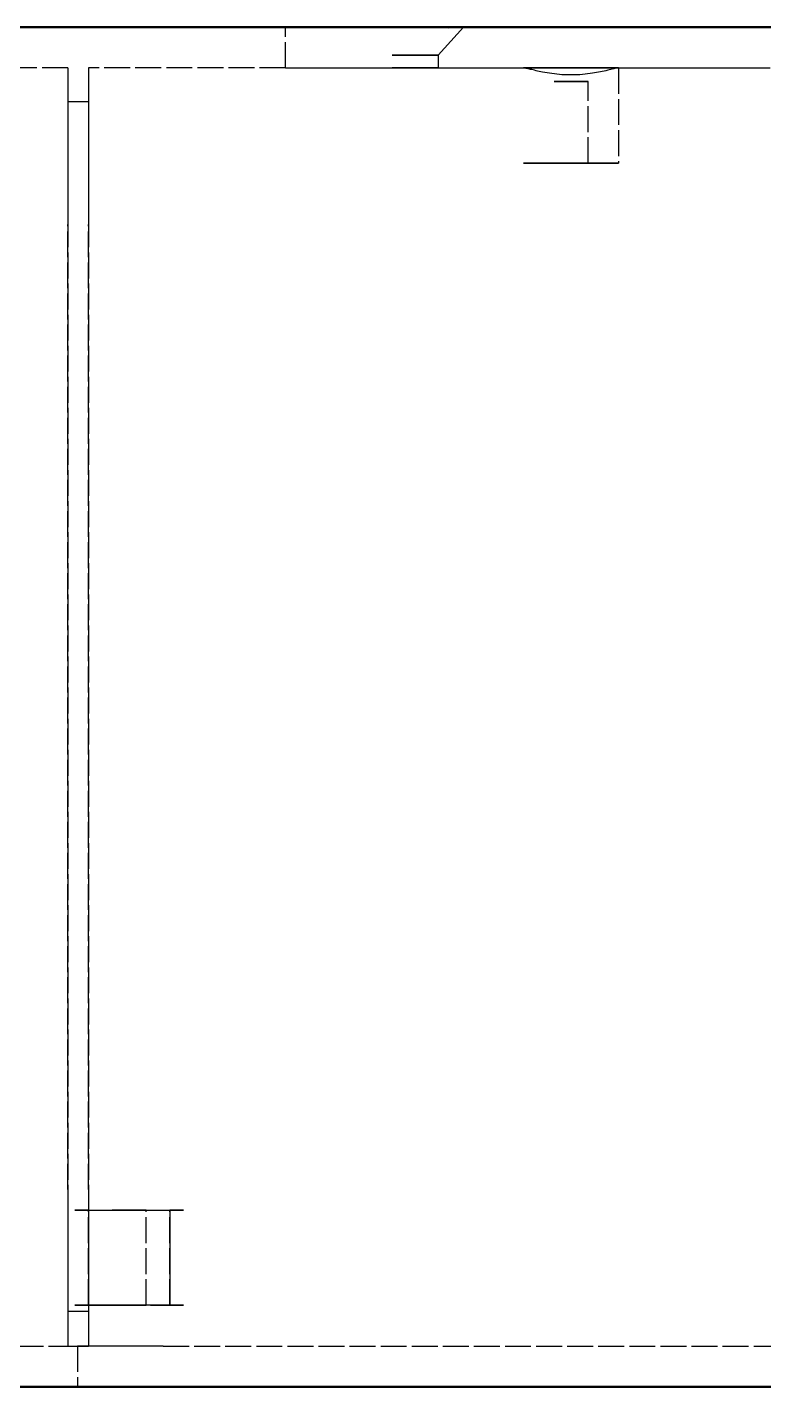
# Model space of a CAD drawing. Header units: millimetres. Extents: x 0 to 420, y 0 to 297.
# Drawn here: x 107 to 143.1, y 125 to 191.7 of the extents above; entities that cross this region are included whole.
import ezdxf

# ---------------------------------------------------------------- set-up
doc = ezdxf.new("R2010")
doc.units = ezdxf.units.MM
doc.linetypes.add('DASHED', pattern=[1.524, 1.27, -0.254])
doc.layers.add('HIDDEN', color=8, linetype='DASHED', lineweight=25)
doc.layers.add('VISIBLE', color=7, linetype='CONTINUOUS', lineweight=50)

msp = doc.modelspace()

# ---------------------------------------------------------------- linework, layer by layer
at = {"layer": 'HIDDEN'}
for points in [[(119.66667, 191.66667), (42, 191.66667)], [(119.66667, 189.66667), (119.66667, 191.66667)], [(119.66667, 191.66667), (119.69168, 191.66667)], [(119.69168, 191.66667), (119.76668, 191.66667)], [(119.76668, 191.66667), (119.89153, 191.66667)], [(119.89153, 191.66667), (120.066, 191.66667)], [(120.066, 191.66667), (120.28977, 191.66667)], [(120.28977, 191.66667), (120.56244, 191.66667)], [(120.56244, 191.66667), (120.88349, 191.66667)], [(120.88349, 191.66667), (121.25235, 191.66667)], [(121.25235, 191.66667), (121.66833, 191.66667)], [(121.66833, 191.66667), (122.13069, 191.66667)], [(122.13069, 191.66667), (122.63857, 191.66667)], [(122.63857, 191.66667), (123.19103, 191.66667)], [(123.19103, 191.66667), (123.78708, 191.66667)], [(123.64917, 191.66667), (123.65699, 191.66667)], [(123.65476, 191.66667), (123.64917, 191.66667)], [(123.6736, 191.66667), (123.65476, 191.66667)], [(123.65699, 191.66667), (123.67805, 191.66667)], [(123.70563, 191.66667), (123.6736, 191.66667)], [(123.67805, 191.66667), (123.71227, 191.66667)], [(123.75067, 191.66667), (123.70563, 191.66667)], [(123.71227, 191.66667), (123.75947, 191.66667)], [(123.80847, 191.66667), (123.75067, 191.66667)], [(123.75947, 191.66667), (123.81937, 191.66667)], [(123.78708, 191.66667), (124.42562, 191.66667)], [(123.87869, 191.66667), (123.80847, 191.66667)], [(123.81937, 191.66667), (123.89164, 191.66667)], [(123.96096, 191.66667), (123.87869, 191.66667)], [(123.89164, 191.66667), (123.97587, 191.66667)], [(124.05479, 191.66667), (123.96096, 191.66667)], [(123.97587, 191.66667), (124.0716, 191.66667)], [(124.15968, 191.66667), (124.05479, 191.66667)], [(124.0716, 191.66667), (124.17828, 191.66667)], [(124.27503, 191.66667), (124.15968, 191.66667)], [(124.17828, 191.66667), (124.29531, 191.66667)], [(124.40018, 191.66667), (124.27503, 191.66667)], [(124.29531, 191.66667), (124.42205, 191.66667)], [(124.53445, 191.66667), (124.40018, 191.66667)], [(124.42205, 191.66667), (124.55777, 191.66667)], [(124.42562, 191.66667), (125.10548, 191.66667)], [(124.67707, 191.66667), (124.53445, 191.66667)], [(124.55777, 191.66667), (124.70171, 191.66667)], [(124.82725, 191.66667), (124.67707, 191.66667)], [(124.70171, 191.66667), (124.85307, 191.66667)], [(124.98413, 191.66667), (124.82725, 191.66667)], [(124.85307, 191.66667), (125.01099, 191.66667)], [(125.14685, 191.66667), (124.98413, 191.66667)], [(125.01099, 191.66667), (125.1746, 191.66667)], [(125.10548, 191.66667), (125.82541, 191.66667)], [(125.31448, 191.66667), (125.14685, 191.66667)], [(125.1746, 191.66667), (125.34296, 191.66667)], [(125.48609, 191.66667), (125.31448, 191.66667)], [(125.34296, 191.66667), (125.51514, 191.66667)], [(125.66071, 191.66667), (125.48609, 191.66667)], [(125.51514, 191.66667), (125.69017, 191.66667)], [(125.83736, 191.66667), (125.66071, 191.66667)], [(125.69017, 191.66667), (125.86707, 191.66667)], [(125.82541, 191.66667), (126.58411, 191.66667)], [(126.01505, 191.66667), (125.83736, 191.66667)], [(125.86707, 191.66667), (126.04483, 191.66667)], [(126.19279, 191.66667), (126.01505, 191.66667)], [(126.04483, 191.66667), (126.22248, 191.66667)], [(126.36956, 191.66667), (126.19279, 191.66667)], [(126.22248, 191.66667), (126.399, 191.66667)], [(126.54439, 191.66667), (126.36956, 191.66667)], [(126.399, 191.66667), (126.5734, 191.66667)], [(126.71629, 191.66667), (126.54439, 191.66667)], [(126.5734, 191.66667), (126.74471, 191.66667)], [(126.58411, 191.66667), (127.38017, 191.66667)], [(126.88429, 191.66667), (126.71629, 191.66667)], [(126.74471, 191.66667), (126.91197, 191.66667)], [(127.04746, 191.66667), (126.88429, 191.66667)], [(126.91197, 191.66667), (127.07424, 191.66667)], [(127.20486, 191.66667), (127.04746, 191.66667)], [(127.07424, 191.66667), (127.23059, 191.66667)], [(127.35563, 191.66667), (127.20486, 191.66667)], [(127.23059, 191.66667), (127.38017, 191.66667)], [(127.49892, 191.66667), (127.35563, 191.66667)], [(127.47448, 191.64268), (127.38017, 191.66667)], [(127.57241, 191.62754), (127.47448, 191.64268)], [(127.63391, 191.66667), (127.49892, 191.66667)], [(127.67241, 191.62237), (127.57241, 191.62754)], [(127.75986, 191.66667), (127.63391, 191.66667)], [(127.77294, 191.62754), (127.67241, 191.62237)], [(127.87605, 191.66667), (127.75986, 191.66667)], [(127.8724, 191.64268), (127.77294, 191.62754)], [(127.96915, 191.66667), (127.8724, 191.64268)], [(127.98184, 191.66667), (127.87605, 191.66667)], [(127.96915, 191.66667), (128.05649, 191.66667)], [(127.96915, 191.66667), (128.85075, 191.66667)], [(128.07662, 191.66667), (127.98184, 191.66667)], [(128.05649, 191.66667), (128.13453, 191.66667)], [(128.15987, 191.66667), (128.07662, 191.66667)], [(128.39583, 191.66667), (128.08583, 191.32333)], [(128.13453, 191.66667), (128.2029, 191.66667)], [(128.23112, 191.66667), (128.15987, 191.66667)], [(128.2029, 191.66667), (128.26128, 191.66667)], [(128.28997, 191.66667), (128.23112, 191.66667)], [(128.26128, 191.66667), (128.30942, 191.66667)], [(128.33609, 191.66667), (128.28997, 191.66667)], [(128.30942, 191.66667), (128.3471, 191.66667)], [(128.36922, 191.66667), (128.33609, 191.66667)], [(128.3471, 191.66667), (128.37413, 191.66667)], [(128.38917, 191.66667), (128.36922, 191.66667)], [(128.37413, 191.66667), (128.3904, 191.66667)], [(128.39583, 191.66667), (128.38917, 191.66667)], [(128.3904, 191.66667), (128.39583, 191.66667)], [(128.85075, 191.66667), (129.7675, 191.66667)], [(129.7675, 191.66667), (130.71761, 191.66667)], [(130.71761, 191.66667), (131.69926, 191.66667)], [(131.69926, 191.66667), (132.71054, 191.66667)], [(132.71054, 191.66667), (133.74949, 191.66667)], [(133.74949, 191.66667), (134.8141, 191.66667)], [(134.8141, 191.66667), (135.90231, 191.66667)], [(135.90231, 191.66667), (137.012, 191.66667)], [(137.012, 191.66667), (138.14104, 191.66667)], [(138.14104, 191.66667), (139.28724, 191.66667)], [(139.28724, 191.66667), (140.44837, 191.66667)], [(140.44837, 191.66667), (141.62218, 191.66667)], [(141.62218, 191.66667), (142.80642, 191.66667)], [(142.80642, 191.66667), (143.99877, 191.66667)], [(127.77583, 190.98), (127.46583, 190.63667)], [(128.08583, 191.32333), (127.77583, 190.98)], [(124.88917, 190.29333), (124.89233, 190.29333)], [(124.89233, 190.29333), (124.88917, 190.29333)], [(124.89233, 190.29333), (124.90182, 190.29333)], [(124.90182, 190.29333), (124.89233, 190.29333)], [(124.90182, 190.29333), (124.91758, 190.29333)], [(124.91758, 190.29333), (124.90182, 190.29333)], [(124.91758, 190.29333), (124.93952, 190.29333)], [(124.93952, 190.29333), (124.91758, 190.29333)], [(124.93952, 190.29333), (124.96751, 190.29333)], [(124.96751, 190.29333), (124.93952, 190.29333)], [(124.96751, 190.29333), (125.0014, 190.29333)], [(125.0014, 190.29333), (124.96751, 190.29333)], [(125.0014, 190.29333), (125.041, 190.29333)], [(125.041, 190.29333), (125.0014, 190.29333)], [(125.041, 190.29333), (125.08609, 190.29333)], [(125.08609, 190.29333), (125.041, 190.29333)], [(125.08609, 190.29333), (125.13642, 190.29333)], [(125.13642, 190.29333), (125.08609, 190.29333)], [(125.13642, 190.29333), (125.19171, 190.29333)], [(125.19171, 190.29333), (125.13642, 190.29333)], [(125.19171, 190.29333), (125.25164, 190.29333)], [(125.25164, 190.29333), (125.19171, 190.29333)], [(125.25164, 190.29333), (125.31588, 190.29333)], [(125.31588, 190.29333), (125.25164, 190.29333)], [(125.31588, 190.29333), (125.38407, 190.29333)], [(125.38407, 190.29333), (125.31588, 190.29333)], [(125.38407, 190.29333), (125.45583, 190.29333)], [(125.45583, 190.29333), (125.38407, 190.29333)], [(125.45583, 190.29333), (125.53076, 190.29333)], [(125.53076, 190.29333), (125.45583, 190.29333)], [(125.53076, 190.29333), (125.60845, 190.29333)], [(125.60845, 190.29333), (125.53076, 190.29333)], [(125.60845, 190.29333), (125.68844, 190.29333)], [(125.68844, 190.29333), (125.60845, 190.29333)], [(125.68844, 190.29333), (125.77031, 190.29333)], [(125.77031, 190.29333), (125.68844, 190.29333)], [(125.77031, 190.29333), (125.85358, 190.29333)], [(125.85358, 190.29333), (125.77031, 190.29333)], [(125.85358, 190.29333), (125.9378, 190.29333)], [(125.9378, 190.29333), (125.85358, 190.29333)], [(125.9378, 190.29333), (126.0225, 190.29333)], [(126.0225, 190.29333), (125.9378, 190.29333)], [(126.0225, 190.29333), (126.10719, 190.29333)], [(126.10719, 190.29333), (126.0225, 190.29333)], [(126.10719, 190.29333), (126.19141, 190.29333)], [(126.19141, 190.29333), (126.10719, 190.29333)], [(126.19141, 190.29333), (126.27469, 190.29333)], [(126.27469, 190.29333), (126.19141, 190.29333)], [(126.27469, 190.29333), (126.35655, 190.29333)], [(126.35655, 190.29333), (126.27469, 190.29333)], [(126.35655, 190.29333), (126.43655, 190.29333)], [(126.43655, 190.29333), (126.35655, 190.29333)], [(126.43655, 190.29333), (126.51423, 190.29333)], [(126.51423, 190.29333), (126.43655, 190.29333)], [(126.51423, 190.29333), (126.58917, 190.29333)], [(126.58917, 190.29333), (126.51423, 190.29333)], [(126.58917, 190.29333), (126.66093, 190.29333)], [(126.66093, 190.29333), (126.58917, 190.29333)], [(126.66093, 190.29333), (126.72912, 190.29333)], [(126.72912, 190.29333), (126.66093, 190.29333)], [(126.72912, 190.29333), (126.79336, 190.29333)], [(126.79336, 190.29333), (126.72912, 190.29333)], [(126.79336, 190.29333), (126.85329, 190.29333)], [(126.85329, 190.29333), (126.79336, 190.29333)], [(126.85329, 190.29333), (126.90857, 190.29333)], [(126.90857, 190.29333), (126.85329, 190.29333)], [(126.90857, 190.29333), (126.9589, 190.29333)], [(126.9589, 190.29333), (126.90857, 190.29333)], [(126.9589, 190.29333), (127.00399, 190.29333)], [(127.00399, 190.29333), (126.9589, 190.29333)], [(127.00399, 190.29333), (127.0436, 190.29333)], [(127.0436, 190.29333), (127.00399, 190.29333)], [(127.0436, 190.29333), (127.07749, 190.29333)], [(127.07749, 190.29333), (127.0436, 190.29333)], [(127.07749, 190.29333), (127.10548, 190.29333)], [(127.10548, 190.29333), (127.07749, 190.29333)], [(127.10548, 190.29333), (127.12742, 190.29333)], [(127.12742, 190.29333), (127.10548, 190.29333)], [(127.12742, 190.29333), (127.14317, 190.29333)], [(127.14317, 190.29333), (127.12742, 190.29333)], [(127.14317, 190.29333), (127.15266, 190.29333)], [(127.15266, 190.29333), (127.14317, 190.29333)], [(127.15266, 190.29333), (127.15583, 190.29333)], [(127.15583, 190.29333), (127.15266, 190.29333)], [(127.46583, 190.63667), (127.15583, 190.29333)], [(127.15583, 190.29333), (127.15583, 189.66667)], [(109, 189.66667), (42, 189.66667)], [(109, 189.66667), (109, 189.64989)], [(109, 189.66667), (109, 188)], [(109, 189.64989), (109, 189.59965)], [(109, 189.59965), (109, 189.51623)], [(109, 189.51623), (109, 189.4001)], [(109, 189.4001), (109, 189.25191)], [(110, 189.66667), (110, 189.64989)], [(110, 189.66667), (110, 188)], [(119.66667, 189.66667), (110, 189.66667)], [(110, 189.64989), (110, 189.59965)], [(110, 189.59965), (110, 189.51623)], [(110, 189.51623), (110, 189.4001)], [(110, 189.4001), (110, 189.25191)], [(119.66667, 189.66667), (119.69268, 189.66667)], [(119.69268, 189.66667), (119.77068, 189.66667)], [(119.77068, 189.66667), (119.90051, 189.66667)], [(119.90051, 189.66667), (120.08192, 189.66667)], [(120.08192, 189.66667), (120.31458, 189.66667)], [(120.31458, 189.66667), (120.59803, 189.66667)], [(120.59803, 189.66667), (120.93174, 189.66667)], [(120.93174, 189.66667), (121.31507, 189.66667)], [(121.31507, 189.66667), (121.74729, 189.66667)], [(121.74729, 189.66667), (122.22759, 189.66667)], [(122.22759, 189.66667), (122.75504, 189.66667)], [(122.75504, 189.66667), (123.32864, 189.66667)], [(123.32864, 189.66667), (123.9473, 189.66667)], [(123.9473, 189.66667), (124.60984, 189.66667)], [(124.60984, 189.66667), (125.31501, 189.66667)], [(124.88917, 189.66667), (124.89233, 189.66667)], [(124.89233, 189.66667), (124.88917, 189.66667)], [(124.89233, 189.66667), (124.90182, 189.66667)], [(124.90182, 189.66667), (124.89233, 189.66667)], [(124.90182, 189.66667), (124.91758, 189.66667)], [(124.91758, 189.66667), (124.90182, 189.66667)], [(124.91758, 189.66667), (124.93952, 189.66667)], [(124.93952, 189.66667), (124.91758, 189.66667)], [(124.93952, 189.66667), (124.96751, 189.66667)], [(124.96751, 189.66667), (124.93952, 189.66667)], [(124.96751, 189.66667), (125.0014, 189.66667)], [(125.0014, 189.66667), (124.96751, 189.66667)], [(125.0014, 189.66667), (125.041, 189.66667)], [(125.041, 189.66667), (125.0014, 189.66667)], [(125.041, 189.66667), (125.08609, 189.66667)], [(125.08609, 189.66667), (125.041, 189.66667)], [(125.08609, 189.66667), (125.13642, 189.66667)], [(125.13642, 189.66667), (125.08609, 189.66667)], [(125.13642, 189.66667), (125.19171, 189.66667)], [(125.19171, 189.66667), (125.13642, 189.66667)], [(125.19171, 189.66667), (125.25164, 189.66667)], [(125.25164, 189.66667), (125.19171, 189.66667)], [(125.25164, 189.66667), (125.31588, 189.66667)], [(125.31588, 189.66667), (125.25164, 189.66667)], [(125.31501, 189.66667), (126.06145, 189.66667)], [(125.31588, 189.66667), (125.38407, 189.66667)], [(125.38407, 189.66667), (125.31588, 189.66667)], [(125.38407, 189.66667), (125.45583, 189.66667)], [(125.45583, 189.66667), (125.38407, 189.66667)], [(125.45583, 189.66667), (125.53076, 189.66667)], [(125.53076, 189.66667), (125.45583, 189.66667)], [(125.53076, 189.66667), (125.60845, 189.66667)], [(125.60845, 189.66667), (125.53076, 189.66667)], [(125.60845, 189.66667), (125.68844, 189.66667)], [(125.68844, 189.66667), (125.60845, 189.66667)], [(125.68844, 189.66667), (125.77031, 189.66667)], [(125.77031, 189.66667), (125.68844, 189.66667)], [(125.77031, 189.66667), (125.85358, 189.66667)], [(125.85358, 189.66667), (125.77031, 189.66667)], [(125.85358, 189.66667), (125.9378, 189.66667)], [(125.9378, 189.66667), (125.85358, 189.66667)], [(125.9378, 189.66667), (126.0225, 189.66667)], [(126.0225, 189.66667), (125.9378, 189.66667)], [(126.0225, 189.66667), (126.10719, 189.66667)], [(126.10719, 189.66667), (126.0225, 189.66667)], [(126.06145, 189.66667), (126.84775, 189.66667)], [(126.10719, 189.66667), (126.19141, 189.66667)], [(126.19141, 189.66667), (126.10719, 189.66667)], [(126.19141, 189.66667), (126.27469, 189.66667)], [(126.27469, 189.66667), (126.19141, 189.66667)], [(126.27469, 189.66667), (126.35655, 189.66667)], [(126.35655, 189.66667), (126.27469, 189.66667)], [(126.35655, 189.66667), (126.43655, 189.66667)], [(126.43655, 189.66667), (126.35655, 189.66667)], [(126.43655, 189.66667), (126.51423, 189.66667)], [(126.51423, 189.66667), (126.43655, 189.66667)], [(126.51423, 189.66667), (126.58917, 189.66667)], [(126.58917, 189.66667), (126.51423, 189.66667)], [(126.58917, 189.66667), (126.66093, 189.66667)], [(126.66093, 189.66667), (126.58917, 189.66667)], [(126.66093, 189.66667), (126.72912, 189.66667)], [(126.72912, 189.66667), (126.66093, 189.66667)], [(126.72912, 189.66667), (126.79336, 189.66667)], [(126.79336, 189.66667), (126.72912, 189.66667)], [(126.79336, 189.66667), (126.85329, 189.66667)], [(126.85329, 189.66667), (126.79336, 189.66667)], [(126.84775, 189.66667), (127.67241, 189.66667)], [(126.85329, 189.66667), (126.90857, 189.66667)], [(126.90857, 189.66667), (126.85329, 189.66667)], [(126.90857, 189.66667), (126.9589, 189.66667)], [(126.9589, 189.66667), (126.90857, 189.66667)], [(126.9589, 189.66667), (127.00399, 189.66667)], [(127.00399, 189.66667), (126.9589, 189.66667)], [(127.00399, 189.66667), (127.0436, 189.66667)], [(127.0436, 189.66667), (127.00399, 189.66667)], [(127.0436, 189.66667), (127.07749, 189.66667)], [(127.07749, 189.66667), (127.0436, 189.66667)], [(127.07749, 189.66667), (127.10548, 189.66667)], [(127.10548, 189.66667), (127.07749, 189.66667)], [(127.10548, 189.66667), (127.12742, 189.66667)], [(127.12742, 189.66667), (127.10548, 189.66667)], [(127.12742, 189.66667), (127.14317, 189.66667)], [(127.14317, 189.66667), (127.12742, 189.66667)], [(127.14317, 189.66667), (127.15266, 189.66667)], [(127.15266, 189.66667), (127.14317, 189.66667)], [(127.15266, 189.66667), (127.15583, 189.66667)], [(127.15583, 189.66667), (127.15266, 189.66667)], [(127.67241, 189.66667), (128.53387, 189.66667)], [(128.53387, 189.66667), (129.43047, 189.66667)], [(129.43047, 189.66667), (130.36052, 189.66667)], [(130.36052, 189.66667), (131.32224, 189.66667)], [(131.32224, 189.66667), (132.31381, 189.66667)], [(131.33333, 189.66667), (131.33884, 189.66667)], [(131.34091, 189.66667), (131.33333, 189.66667)], [(131.33884, 189.66667), (131.35727, 189.66667)], [(131.36141, 189.66667), (131.34091, 189.66667)], [(131.37587, 189.66566), (131.35727, 189.66667)], [(131.39475, 189.66667), (131.36141, 189.66667)], [(131.39946, 189.6627), (131.37587, 189.66566)], [(131.44074, 189.66667), (131.39475, 189.66667)], [(131.43292, 189.65696), (131.39946, 189.6627)], [(131.47245, 189.64898), (131.43292, 189.65696)], [(131.49914, 189.66667), (131.44074, 189.66667)], [(131.5176, 189.639), (131.47245, 189.64898)], [(131.56961, 189.66667), (131.49914, 189.66667)], [(131.56791, 189.62729), (131.5176, 189.639)], [(131.62286, 189.61411), (131.56791, 189.62729)], [(131.65177, 189.66667), (131.56961, 189.66667)], [(131.68193, 189.59976), (131.62286, 189.61411)], [(131.74515, 189.66667), (131.65177, 189.66667)], [(131.7448, 189.58445), (131.68193, 189.59976)], [(131.81115, 189.56841), (131.7448, 189.58445)], [(131.84923, 189.66667), (131.74515, 189.66667)], [(131.88066, 189.55184), (131.81115, 189.56841)], [(131.96345, 189.66667), (131.84923, 189.66667)], [(131.95303, 189.53495), (131.88066, 189.55184)], [(132.028, 189.51791), (131.95303, 189.53495)], [(132.08715, 189.66667), (131.96345, 189.66667)], [(132.10534, 189.50089), (132.028, 189.51791)], [(132.21965, 189.66667), (132.08715, 189.66667)], [(132.18484, 189.48404), (132.10534, 189.50089)], [(132.26745, 189.46728), (132.18484, 189.48404)], [(132.36021, 189.66667), (132.21965, 189.66667)], [(132.37887, 189.44594), (132.26745, 189.46728)], [(132.31381, 189.66667), (133.33333, 189.66667)], [(132.50805, 189.66667), (132.36021, 189.66667)], [(132.49312, 189.42567), (132.37887, 189.44594)], [(132.60985, 189.40672), (132.49312, 189.42567)], [(132.66234, 189.66667), (132.50805, 189.66667)], [(132.72875, 189.3893), (132.60985, 189.40672)], [(132.82223, 189.66667), (132.66234, 189.66667)], [(132.84956, 189.37361), (132.72875, 189.3893)], [(132.98683, 189.66667), (132.82223, 189.66667)], [(132.97198, 189.35982), (132.84956, 189.37361)], [(133.09578, 189.3481), (132.97198, 189.35982)], [(133.15521, 189.66667), (132.98683, 189.66667)], [(133.22068, 189.33855), (133.09578, 189.3481)], [(133.32644, 189.66667), (133.15521, 189.66667)], [(133.34645, 189.33128), (133.22068, 189.33855)], [(133.49957, 189.66667), (133.32644, 189.66667)], [(133.33333, 189.66667), (134.37887, 189.66667)], [(133.67363, 189.66667), (133.49957, 189.66667)], [(133.84765, 189.66667), (133.67363, 189.66667)], [(134.02066, 189.66667), (133.84765, 189.66667)], [(134.10538, 189.33806), (133.97959, 189.33093)], [(134.1917, 189.66667), (134.02066, 189.66667)], [(134.23033, 189.34748), (134.10538, 189.33806)], [(134.35981, 189.66667), (134.1917, 189.66667)], [(134.35419, 189.35909), (134.23033, 189.34748)], [(134.4767, 189.37275), (134.35419, 189.35909)], [(134.52406, 189.66667), (134.35981, 189.66667)], [(134.37887, 189.66667), (135.44843, 189.66667)], [(134.5976, 189.38833), (134.4767, 189.37275)], [(134.68354, 189.66667), (134.52406, 189.66667)], [(134.7166, 189.40565), (134.5976, 189.38833)], [(134.83735, 189.66667), (134.68354, 189.66667)], [(134.82057, 189.42236), (134.7166, 189.40565)], [(134.90864, 189.43761), (134.82057, 189.42236)], [(134.98464, 189.66667), (134.83735, 189.66667)], [(135.0079, 189.45599), (134.90864, 189.43761)], [(135.12458, 189.66667), (134.98464, 189.66667)], [(135.10485, 189.47509), (135.0079, 189.45599)], [(135.19921, 189.49471), (135.10485, 189.47509)], [(135.25641, 189.66667), (135.12458, 189.66667)], [(135.2907, 189.51464), (135.19921, 189.49471)], [(135.37937, 189.66667), (135.25641, 189.66667)], [(135.37897, 189.53464), (135.2907, 189.51464)], [(135.46368, 189.55444), (135.37897, 189.53464)], [(135.4928, 189.66667), (135.37937, 189.66667)], [(135.44843, 189.66667), (136.53999, 189.66667)], [(135.54438, 189.57375), (135.46368, 189.55444)], [(135.59605, 189.66667), (135.4928, 189.66667)], [(135.62059, 189.59225), (135.54438, 189.57375)], [(135.68855, 189.66667), (135.59605, 189.66667)], [(135.69177, 189.60958), (135.62059, 189.59225)], [(135.76979, 189.66667), (135.68855, 189.66667)], [(135.75745, 189.62539), (135.69177, 189.60958)], [(135.81685, 189.63926), (135.75745, 189.62539)], [(135.83931, 189.66667), (135.76979, 189.66667)], [(135.86912, 189.65072), (135.81685, 189.63926)], [(135.89673, 189.66667), (135.83931, 189.66667)], [(135.91353, 189.65936), (135.86912, 189.65072)], [(135.94172, 189.66667), (135.89673, 189.66667)], [(135.94938, 189.66479), (135.91353, 189.65936)], [(135.97404, 189.66667), (135.94172, 189.66667)], [(135.97607, 189.66667), (135.94938, 189.66479)], [(135.9935, 189.66667), (135.97404, 189.66667)], [(135.97607, 189.66667), (135.98935, 189.66667)], [(135.98935, 189.66667), (135.99734, 189.66667)], [(136, 189.66667), (135.9935, 189.66667)], [(135.99734, 189.66667), (136, 189.66667)], [(136, 189.66667), (136, 185)], [(136.53999, 189.66667), (137.65145, 189.66667)], [(137.65145, 189.66667), (138.78071, 189.66667)], [(138.78071, 189.66667), (139.92561, 189.66667)], [(139.92561, 189.66667), (141.08398, 189.66667)], [(141.08398, 189.66667), (142.25362, 189.66667)], [(142.25362, 189.66667), (143.43228, 189.66667)], [(109, 189.25191), (109, 189.07248)], [(109, 189.07248), (109, 188.86282)], [(109, 188.86282), (109, 188.6241)], [(110, 189.25191), (110, 189.07248)], [(110, 189.07248), (110, 188.86282)], [(110, 188.86282), (110, 188.6241)], [(132.83333, 189), (132.83566, 189)], [(132.83566, 189), (132.83333, 189)], [(132.83566, 189), (132.84264, 189)], [(132.84264, 189), (132.83566, 189)], [(132.84264, 189), (132.85423, 189)], [(132.85423, 189), (132.84264, 189)], [(132.85423, 189), (132.87036, 189)], [(132.87036, 189), (132.85423, 189)], [(132.87036, 189), (132.89094, 189)], [(132.89094, 189), (132.87036, 189)], [(132.89094, 189), (132.91586, 189)], [(132.91586, 189), (132.89094, 189)], [(132.91586, 189), (132.94498, 189)], [(132.94498, 189), (132.91586, 189)], [(132.94498, 189), (132.97813, 189)], [(132.97813, 189), (132.94498, 189)], [(132.97813, 189), (133.01514, 189)], [(133.01514, 189), (132.97813, 189)], [(133.01514, 189), (133.05579, 189)], [(133.05579, 189), (133.01514, 189)], [(133.05579, 189), (133.09986, 189)], [(133.09986, 189), (133.05579, 189)], [(133.09986, 189), (133.14709, 189)], [(133.14709, 189), (133.09986, 189)], [(133.14709, 189), (133.19723, 189)], [(133.19723, 189), (133.14709, 189)], [(133.19723, 189), (133.25, 189)], [(133.25, 189), (133.19723, 189)], [(133.25, 189), (133.3051, 189)], [(133.3051, 189), (133.25, 189)], [(133.3051, 189), (133.36222, 189)], [(133.36222, 189), (133.3051, 189)], [(133.47283, 189.32637), (133.34645, 189.33128)], [(133.36222, 189), (133.42104, 189)], [(133.42104, 189), (133.36222, 189)], [(133.42104, 189), (133.48123, 189)], [(133.48123, 189), (133.42104, 189)], [(133.59957, 189.32386), (133.47283, 189.32637)], [(133.48123, 189), (133.54246, 189)], [(133.54246, 189), (133.48123, 189)], [(133.54246, 189), (133.60439, 189)], [(133.60439, 189), (133.54246, 189)], [(133.72646, 189.32379), (133.59957, 189.32386)], [(133.60439, 189), (133.66667, 189)], [(133.66667, 189), (133.60439, 189)], [(133.66667, 189), (133.72894, 189)], [(133.72894, 189), (133.66667, 189)], [(133.85321, 189.32616), (133.72646, 189.32379)], [(133.72894, 189), (133.79087, 189)], [(133.79087, 189), (133.72894, 189)], [(133.79087, 189), (133.8521, 189)], [(133.8521, 189), (133.79087, 189)], [(133.8521, 189), (133.9123, 189)], [(133.9123, 189), (133.8521, 189)], [(133.97959, 189.33093), (133.85321, 189.32616)], [(133.9123, 189), (133.97112, 189)], [(133.97112, 189), (133.9123, 189)], [(133.97112, 189), (134.02824, 189)], [(134.02824, 189), (133.97112, 189)], [(134.02824, 189), (134.08333, 189)], [(134.08333, 189), (134.02824, 189)], [(134.08333, 189), (134.1361, 189)], [(134.1361, 189), (134.08333, 189)], [(134.1361, 189), (134.18624, 189)], [(134.18624, 189), (134.1361, 189)], [(134.18624, 189), (134.23348, 189)], [(134.23348, 189), (134.18624, 189)], [(134.23348, 189), (134.27754, 189)], [(134.27754, 189), (134.23348, 189)], [(134.27754, 189), (134.31819, 189)], [(134.31819, 189), (134.27754, 189)], [(134.31819, 189), (134.3552, 189)], [(134.3552, 189), (134.31819, 189)], [(134.3552, 189), (134.38835, 189)], [(134.38835, 189), (134.3552, 189)], [(134.38835, 189), (134.41747, 189)], [(134.41747, 189), (134.38835, 189)], [(134.41747, 189), (134.44239, 189)], [(134.44239, 189), (134.41747, 189)], [(134.44239, 189), (134.46298, 189)], [(134.46298, 189), (134.44239, 189)], [(134.46298, 189), (134.47911, 189)], [(134.47911, 189), (134.46298, 189)], [(134.47911, 189), (134.49069, 189)], [(134.49069, 189), (134.47911, 189)], [(134.49069, 189), (134.49767, 189)], [(134.49767, 189), (134.49069, 189)], [(134.49767, 189), (134.5, 189)], [(134.5, 189), (134.49767, 189)], [(134.5, 185), (134.5, 189)], [(109, 188.6241), (109, 188.35766)], [(109, 188.35766), (109, 188.06498)], [(109, 188.06498), (109, 187.7477)], [(109, 188), (109, 187.98322)], [(110, 188), (109, 188)], [(110, 188.6241), (110, 188.35766)], [(110, 188.35766), (110, 188.06498)], [(110, 188.06498), (110, 187.7477)], [(110, 188), (110, 187.98322)], [(109, 187.98322), (109, 187.93298)], [(109, 187.93298), (109, 187.84957)], [(109, 187.84957), (109, 187.73344)], [(109, 187.7477), (109, 187.40761)], [(109, 187.73344), (109, 187.58524)], [(109, 187.58524), (109, 187.40581)], [(109, 187.40761), (109, 187.04659)], [(109, 187.40581), (109, 187.19615)], [(110, 187.98322), (110, 187.93298)], [(110, 187.93298), (110, 187.84957)], [(110, 187.84957), (110, 187.73344)], [(110, 187.7477), (110, 187.40761)], [(110, 187.73344), (110, 187.58524)], [(110, 187.58524), (110, 187.40581)], [(110, 187.40761), (110, 187.04659)], [(110, 187.40581), (110, 187.19615)], [(109, 187.19615), (109, 186.95743)], [(109, 187.04659), (109, 186.66667)], [(109, 186.95743), (109, 186.69099)], [(109, 186.69099), (109, 186.39831)], [(109, 186.66667), (109, 186.26997)], [(110, 187.19615), (110, 186.95743)], [(110, 187.04659), (110, 186.66667)], [(110, 186.95743), (110, 186.69099)], [(110, 186.69099), (110, 186.39831)], [(110, 186.66667), (110, 186.26997)], [(109, 186.39831), (109, 186.08104)], [(109, 186.26997), (109, 185.85871)], [(109, 186.08104), (109, 185.74094)], [(110, 186.39831), (110, 186.08104)], [(110, 186.26997), (110, 185.85871)], [(110, 186.08104), (110, 185.74094)], [(109, 185.85871), (109, 185.4352)], [(109, 185.74094), (109, 185.37992)], [(109, 185.4352), (109, 185.00179)], [(109, 185.37992), (109, 185)], [(110, 185.85871), (110, 185.4352)], [(110, 185.74094), (110, 185.37992)], [(110, 185.4352), (110, 185.00179)], [(110, 185.37992), (110, 185)], [(109, 185.00179), (109, 184.56092)], [(109, 185), (109, 184.6033)], [(110, 185.00179), (110, 184.56092)], [(110, 185), (110, 184.6033)], [(131.33333, 185), (131.33986, 185)], [(131.33986, 185), (131.33333, 185)], [(131.33986, 185), (131.35939, 185)], [(131.35939, 185), (131.33986, 185)], [(131.35939, 185), (131.39183, 185)], [(131.39183, 185), (131.35939, 185)], [(131.39183, 185), (131.437, 185)], [(131.437, 185), (131.39183, 185)], [(131.437, 185), (131.49463, 185)], [(131.49463, 185), (131.437, 185)], [(131.49463, 185), (131.56441, 185)], [(131.56441, 185), (131.49463, 185)], [(131.56441, 185), (131.64594, 185)], [(131.64594, 185), (131.56441, 185)], [(131.64594, 185), (131.73878, 185)], [(131.73878, 185), (131.64594, 185)], [(131.73878, 185), (131.84239, 185)], [(131.84239, 185), (131.73878, 185)], [(131.84239, 185), (131.95621, 185)], [(131.95621, 185), (131.84239, 185)], [(131.95621, 185), (132.0796, 185)], [(132.0796, 185), (131.95621, 185)], [(132.0796, 185), (132.21186, 185)], [(132.21186, 185), (132.0796, 185)], [(132.21186, 185), (132.35225, 185)], [(132.35225, 185), (132.21186, 185)], [(132.35225, 185), (132.5, 185)], [(132.5, 185), (132.35225, 185)], [(132.5, 185), (132.65427, 185)], [(132.65427, 185), (132.5, 185)], [(132.65427, 185), (132.8142, 185)], [(132.8142, 185), (132.65427, 185)], [(132.8142, 185), (132.9789, 185)], [(132.9789, 185), (132.8142, 185)], [(132.83333, 185), (132.83566, 185)], [(132.83566, 185), (132.83333, 185)], [(132.83566, 185), (132.84264, 185)], [(132.84264, 185), (132.83566, 185)], [(132.84264, 185), (132.85423, 185)], [(132.85423, 185), (132.84264, 185)], [(132.85423, 185), (132.87036, 185)], [(132.87036, 185), (132.85423, 185)], [(132.87036, 185), (132.89094, 185)], [(132.89094, 185), (132.87036, 185)], [(132.89094, 185), (132.91586, 185)], [(132.91586, 185), (132.89094, 185)], [(132.91586, 185), (132.94498, 185)], [(132.94498, 185), (132.91586, 185)], [(132.94498, 185), (132.97813, 185)], [(132.97813, 185), (132.94498, 185)], [(132.97813, 185), (133.01514, 185)], [(133.01514, 185), (132.97813, 185)], [(132.9789, 185), (133.14745, 185)], [(133.14745, 185), (132.9789, 185)], [(133.01514, 185), (133.05579, 185)], [(133.05579, 185), (133.01514, 185)], [(133.05579, 185), (133.09986, 185)], [(133.09986, 185), (133.05579, 185)], [(133.09986, 185), (133.14709, 185)], [(133.14709, 185), (133.09986, 185)], [(133.14709, 185), (133.19723, 185)], [(133.19723, 185), (133.14709, 185)], [(133.14745, 185), (133.3189, 185)], [(133.3189, 185), (133.14745, 185)], [(133.19723, 185), (133.25, 185)], [(133.25, 185), (133.19723, 185)], [(133.25, 185), (133.3051, 185)], [(133.3051, 185), (133.25, 185)], [(133.3051, 185), (133.36222, 185)], [(133.36222, 185), (133.3051, 185)], [(133.3189, 185), (133.4923, 185)], [(133.4923, 185), (133.3189, 185)], [(133.36222, 185), (133.42104, 185)], [(133.42104, 185), (133.36222, 185)], [(133.42104, 185), (133.48123, 185)], [(133.48123, 185), (133.42104, 185)], [(133.48123, 185), (133.54246, 185)], [(133.54246, 185), (133.48123, 185)], [(133.4923, 185), (133.66667, 185)], [(133.66667, 185), (133.4923, 185)], [(133.54246, 185), (133.60439, 185)], [(133.60439, 185), (133.54246, 185)], [(133.60439, 185), (133.66667, 185)], [(133.66667, 185), (133.60439, 185)], [(133.66667, 185), (133.72894, 185)], [(133.72894, 185), (133.66667, 185)], [(133.66667, 185), (133.84104, 185)], [(133.84104, 185), (133.66667, 185)], [(133.72894, 185), (133.79087, 185)], [(133.79087, 185), (133.72894, 185)], [(133.79087, 185), (133.8521, 185)], [(133.8521, 185), (133.79087, 185)], [(133.84104, 185), (134.01443, 185)], [(134.01443, 185), (133.84104, 185)], [(133.8521, 185), (133.9123, 185)], [(133.9123, 185), (133.8521, 185)], [(133.9123, 185), (133.97112, 185)], [(133.97112, 185), (133.9123, 185)], [(133.97112, 185), (134.02824, 185)], [(134.02824, 185), (133.97112, 185)], [(134.01443, 185), (134.18588, 185)], [(134.18588, 185), (134.01443, 185)], [(134.02824, 185), (134.08333, 185)], [(134.08333, 185), (134.02824, 185)], [(134.08333, 185), (134.1361, 185)], [(134.1361, 185), (134.08333, 185)], [(134.1361, 185), (134.18624, 185)], [(134.18624, 185), (134.1361, 185)], [(134.18588, 185), (134.35443, 185)], [(134.35443, 185), (134.18588, 185)], [(134.18624, 185), (134.23348, 185)], [(134.23348, 185), (134.18624, 185)], [(134.23348, 185), (134.27754, 185)], [(134.27754, 185), (134.23348, 185)], [(134.27754, 185), (134.31819, 185)], [(134.31819, 185), (134.27754, 185)], [(134.31819, 185), (134.3552, 185)], [(134.3552, 185), (134.31819, 185)], [(134.35443, 185), (134.51913, 185)], [(134.51913, 185), (134.35443, 185)], [(134.3552, 185), (134.38835, 185)], [(134.38835, 185), (134.3552, 185)], [(134.38835, 185), (134.41747, 185)], [(134.41747, 185), (134.38835, 185)], [(134.41747, 185), (134.44239, 185)], [(134.44239, 185), (134.41747, 185)], [(134.44239, 185), (134.46298, 185)], [(134.46298, 185), (134.44239, 185)], [(134.46298, 185), (134.47911, 185)], [(134.47911, 185), (134.46298, 185)], [(134.47911, 185), (134.49069, 185)], [(134.49069, 185), (134.47911, 185)], [(134.49069, 185), (134.49767, 185)], [(134.49767, 185), (134.49069, 185)], [(134.49767, 185), (134.5, 185)], [(134.5, 185), (134.49767, 185)], [(134.51913, 185), (134.67906, 185)], [(134.67906, 185), (134.51913, 185)], [(134.67906, 185), (134.83333, 185)], [(134.83333, 185), (134.67906, 185)], [(134.83333, 185), (134.98108, 185)], [(134.98108, 185), (134.83333, 185)], [(134.98108, 185), (135.12148, 185)], [(135.12148, 185), (134.98108, 185)], [(135.12148, 185), (135.25374, 185)], [(135.25374, 185), (135.12148, 185)], [(135.25374, 185), (135.37712, 185)], [(135.37712, 185), (135.25374, 185)], [(135.37712, 185), (135.49094, 185)], [(135.49094, 185), (135.37712, 185)], [(135.49094, 185), (135.59456, 185)], [(135.59456, 185), (135.49094, 185)], [(135.59456, 185), (135.68739, 185)], [(135.68739, 185), (135.59456, 185)], [(135.68739, 185), (135.76893, 185)], [(135.76893, 185), (135.68739, 185)], [(135.76893, 185), (135.83871, 185)], [(135.83871, 185), (135.76893, 185)], [(135.83871, 185), (135.89634, 185)], [(135.89634, 185), (135.83871, 185)], [(135.89634, 185), (135.9415, 185)], [(135.9415, 185), (135.89634, 185)], [(135.9415, 185), (135.97394, 185)], [(135.97394, 185), (135.9415, 185)], [(135.97394, 185), (135.99348, 185)], [(135.99348, 185), (135.97394, 185)], [(135.99348, 185), (136, 185)], [(136, 185), (135.99348, 185)], [(109, 184.6033), (109, 184.19205)], [(109, 184.56092), (109, 184.11505)], [(109, 184.19205), (109, 183.76853)], [(109, 184.11505), (109, 183.66667)], [(110, 184.6033), (110, 184.19205)], [(110, 184.56092), (110, 184.11505)], [(110, 184.19205), (110, 183.76853)], [(110, 184.11505), (110, 183.66667)], [(109, 183.76853), (109, 183.33513)], [(109, 183.66667), (109, 133)], [(109, 183.33513), (109, 182.89425)], [(110, 183.76853), (110, 183.33513)], [(110, 183.66667), (110, 133.66667)], [(110, 183.33513), (110, 182.89425)], [(109, 182.89425), (109, 182.44838)], [(110, 182.89425), (110, 182.44838)], [(109, 182.44838), (109, 182)], [(109, 134.66667), (109, 182)], [(110, 182.44838), (110, 182)], [(110, 134.66667), (110, 182)], [(109, 134.66667), (109, 134.22922)], [(110, 134.66667), (110, 134.33194)], [(109, 134.22922), (109, 133.7941)], [(110, 134.33194), (110, 133.99826)], [(109, 133.7941), (109, 133.36362)], [(109, 133.36362), (109, 132.94008)], [(109.33333, 133.66667), (109.33372, 133.66667)], [(109.33764, 133.66667), (109.33333, 133.66667)], [(109.33372, 133.66667), (109.34439, 133.66667)], [(109.35613, 133.66667), (109.33764, 133.66667)], [(109.34439, 133.66667), (109.36959, 133.66667)], [(109.38908, 133.66667), (109.35613, 133.66667)], [(109.36959, 133.66667), (109.40918, 133.66667)], [(109.43632, 133.66667), (109.38908, 133.66667)], [(109.40918, 133.66667), (109.46294, 133.66667)], [(109.49759, 133.66667), (109.43632, 133.66667)], [(109.46294, 133.66667), (109.53058, 133.66667)], [(109.57254, 133.66667), (109.49759, 133.66667)], [(109.53058, 133.66667), (109.61174, 133.66667)], [(109.66078, 133.66667), (109.57254, 133.66667)], [(109.61174, 133.66667), (109.70596, 133.66667)], [(109.76181, 133.66667), (109.66078, 133.66667)], [(109.70596, 133.66667), (109.81273, 133.66667)], [(109.87509, 133.66667), (109.76181, 133.66667)], [(109.81273, 133.66667), (109.93148, 133.66667)], [(110, 133.66667), (109.87509, 133.66667)], [(109.93148, 133.66667), (110.06153, 133.66667)], [(110, 133.99826), (110, 133.66667)], [(110, 129), (110, 133.66667)], [(110, 133.66667), (110, 133.24816)], [(110, 133.66667), (114, 133.66667)], [(110.06153, 133.66667), (110.2022, 133.66667)], [(110.2022, 133.66667), (110.3527, 133.66667)], [(110.3527, 133.66667), (110.51221, 133.66667)], [(110.51221, 133.66667), (110.67986, 133.66667)], [(110.67986, 133.66667), (110.85474, 133.66667)], [(110.85474, 133.66667), (111.03588, 133.66667)], [(111.03588, 133.66667), (111.2223, 133.66667)], [(111.16667, 133.66667), (111.169, 133.66667)], [(111.169, 133.66667), (111.16667, 133.66667)], [(111.169, 133.66667), (111.17597, 133.66667)], [(111.17597, 133.66667), (111.169, 133.66667)], [(111.17597, 133.66667), (111.18756, 133.66667)], [(111.18756, 133.66667), (111.17597, 133.66667)], [(111.18756, 133.66667), (111.20369, 133.66667)], [(111.20369, 133.66667), (111.18756, 133.66667)], [(111.20369, 133.66667), (111.22427, 133.66667)], [(111.22427, 133.66667), (111.20369, 133.66667)], [(111.2223, 133.66667), (111.41297, 133.66667)], [(111.22427, 133.66667), (111.24919, 133.66667)], [(111.24919, 133.66667), (111.22427, 133.66667)], [(111.24919, 133.66667), (111.27831, 133.66667)], [(111.27831, 133.66667), (111.24919, 133.66667)], [(111.27831, 133.66667), (111.31147, 133.66667)], [(111.31147, 133.66667), (111.27831, 133.66667)], [(111.31147, 133.66667), (111.34847, 133.66667)], [(111.34847, 133.66667), (111.31147, 133.66667)], [(111.34847, 133.66667), (111.38912, 133.66667)], [(111.38912, 133.66667), (111.34847, 133.66667)], [(111.38912, 133.66667), (111.43319, 133.66667)], [(111.43319, 133.66667), (111.38912, 133.66667)], [(111.41297, 133.66667), (111.60685, 133.66667)], [(111.43319, 133.66667), (111.48043, 133.66667)], [(111.48043, 133.66667), (111.43319, 133.66667)], [(111.48043, 133.66667), (111.53057, 133.66667)], [(111.53057, 133.66667), (111.48043, 133.66667)], [(111.53057, 133.66667), (111.58333, 133.66667)], [(111.58333, 133.66667), (111.53057, 133.66667)], [(111.58333, 133.66667), (111.63843, 133.66667)], [(111.63843, 133.66667), (111.58333, 133.66667)], [(111.60685, 133.66667), (111.80289, 133.66667)], [(111.63843, 133.66667), (111.69555, 133.66667)], [(111.69555, 133.66667), (111.63843, 133.66667)], [(111.69555, 133.66667), (111.75437, 133.66667)], [(111.75437, 133.66667), (111.69555, 133.66667)], [(111.75437, 133.66667), (111.81457, 133.66667)], [(111.81457, 133.66667), (111.75437, 133.66667)], [(111.80289, 133.66667), (112, 133.66667)], [(111.81457, 133.66667), (111.8758, 133.66667)], [(111.8758, 133.66667), (111.81457, 133.66667)], [(111.8758, 133.66667), (111.93772, 133.66667)], [(111.93772, 133.66667), (111.8758, 133.66667)], [(111.93772, 133.66667), (112, 133.66667)], [(112, 133.66667), (111.93772, 133.66667)], [(112, 133.66667), (112.06228, 133.66667)], [(112.06228, 133.66667), (112, 133.66667)], [(112, 133.66667), (112.19711, 133.66667)], [(112.06228, 133.66667), (112.1242, 133.66667)], [(112.1242, 133.66667), (112.06228, 133.66667)], [(112.1242, 133.66667), (112.18543, 133.66667)], [(112.18543, 133.66667), (112.1242, 133.66667)], [(112.18543, 133.66667), (112.24563, 133.66667)], [(112.24563, 133.66667), (112.18543, 133.66667)], [(112.19711, 133.66667), (112.39315, 133.66667)], [(112.24563, 133.66667), (112.30445, 133.66667)], [(112.30445, 133.66667), (112.24563, 133.66667)], [(112.30445, 133.66667), (112.36157, 133.66667)], [(112.36157, 133.66667), (112.30445, 133.66667)], [(112.36157, 133.66667), (112.41667, 133.66667)], [(112.41667, 133.66667), (112.36157, 133.66667)], [(112.39315, 133.66667), (112.58703, 133.66667)], [(112.41667, 133.66667), (112.46943, 133.66667)], [(112.46943, 133.66667), (112.41667, 133.66667)], [(112.46943, 133.66667), (112.51957, 133.66667)], [(112.51957, 133.66667), (112.46943, 133.66667)], [(112.51957, 133.66667), (112.56681, 133.66667)], [(112.56681, 133.66667), (112.51957, 133.66667)], [(112.56681, 133.66667), (112.61088, 133.66667)], [(112.61088, 133.66667), (112.56681, 133.66667)], [(112.58703, 133.66667), (112.7777, 133.66667)], [(112.61088, 133.66667), (112.65153, 133.66667)], [(112.65153, 133.66667), (112.61088, 133.66667)], [(112.65153, 133.66667), (112.68853, 133.66667)], [(112.68853, 133.66667), (112.65153, 133.66667)], [(112.68853, 133.66667), (112.72169, 133.66667)], [(112.72169, 133.66667), (112.68853, 133.66667)], [(112.72169, 133.66667), (112.75081, 133.66667)], [(112.75081, 133.66667), (112.72169, 133.66667)], [(112.75081, 133.66667), (112.77573, 133.66667)], [(112.77573, 133.66667), (112.75081, 133.66667)], [(112.77573, 133.66667), (112.79631, 133.66667)], [(112.79631, 133.66667), (112.77573, 133.66667)], [(112.7777, 133.66667), (112.96412, 133.66667)], [(112.79631, 133.66667), (112.81244, 133.66667)], [(112.81244, 133.66667), (112.79631, 133.66667)], [(112.81244, 133.66667), (112.82403, 133.66667)], [(112.82403, 133.66667), (112.81244, 133.66667)], [(112.82403, 133.66667), (112.831, 133.66667)], [(112.831, 133.66667), (112.82403, 133.66667)], [(112.831, 133.66667), (112.83333, 133.66667)], [(112.83333, 133.66667), (112.831, 133.66667)], [(112.83333, 129), (112.83333, 133.66667)], [(112.96412, 133.66667), (113.14526, 133.66667)], [(113.14526, 133.66667), (113.32014, 133.66667)], [(113.32014, 133.66667), (113.48779, 133.66667)], [(113.48779, 133.66667), (113.6473, 133.66667)], [(113.6473, 133.66667), (113.7978, 133.66667)], [(113.7978, 133.66667), (113.93847, 133.66667)], [(113.93847, 133.66667), (114.06852, 133.66667)], [(114, 129), (114, 133.66667)], [(114.12491, 133.66667), (114, 133.66667)], [(114, 133.66667), (114, 133)], [(114.06852, 133.66667), (114.18727, 133.66667)], [(114.23819, 133.66667), (114.12491, 133.66667)], [(114.18727, 133.66667), (114.29404, 133.66667)], [(114.33922, 133.66667), (114.23819, 133.66667)], [(114.29404, 133.66667), (114.38826, 133.66667)], [(114.42746, 133.66667), (114.33922, 133.66667)], [(114.38826, 133.66667), (114.46942, 133.66667)], [(114.50241, 133.66667), (114.42746, 133.66667)], [(114.46942, 133.66667), (114.53706, 133.66667)], [(114.56368, 133.66667), (114.50241, 133.66667)], [(114.53706, 133.66667), (114.59082, 133.66667)], [(114.61092, 133.66667), (114.56368, 133.66667)], [(114.59082, 133.66667), (114.63041, 133.66667)], [(114.64387, 133.66667), (114.61092, 133.66667)], [(114.63041, 133.66667), (114.65561, 133.66667)], [(114.66236, 133.66667), (114.64387, 133.66667)], [(114.65561, 133.66667), (114.66628, 133.66667)], [(114.66667, 133.66667), (114.66236, 133.66667)], [(114.66628, 133.66667), (114.66667, 133.66667)], [(109, 133), (109, 132.55162)], [(109, 132.94008), (109, 132.52573)], [(110, 133.24816), (110, 132.83684)], [(110, 132.83684), (110, 132.4348)], [(114, 133), (114, 132.56255)], [(109, 132.55162), (109, 132.10575)], [(109, 132.52573), (109, 132.12278)], [(109, 132.12278), (109, 131.73337)], [(109, 132.10575), (109, 131.66487)], [(110, 132.4348), (110, 132.04408)], [(110, 132.04408), (110, 131.66667)], [(114, 132.56255), (114, 132.12743)], [(114, 132.12743), (114, 131.69696)], [(109, 131.73337), (109, 131.35956)], [(109, 131.66487), (109, 131.23147)], [(109, 131.35956), (109, 131.00337)], [(110, 131.66667), (110, 131.30446)], [(114, 131.69696), (114, 131.27342)], [(109, 131.23147), (109, 130.80795)], [(109, 131.00337), (109, 130.66667)], [(109, 130.80795), (109, 130.3967)], [(109, 130.66667), (109, 130.35126)], [(110, 131.30446), (110, 130.95931)], [(110, 130.95931), (110, 130.63297)], [(114, 131.27342), (114, 130.85907)], [(114, 130.85907), (114, 130.45611)], [(109, 130.3967), (109, 130)], [(109, 130.35126), (109, 130.05882)], [(109, 130.05882), (109, 129.7909)], [(109, 130), (109, 129.62008)], [(110, 130.63297), (110, 130.32707)], [(110, 130.32707), (110, 130.04319)], [(110, 130.04319), (110, 129.78276)], [(114, 130.45611), (114, 130.0667)], [(114, 130.0667), (114, 129.6929)], [(109, 129.7909), (109, 129.54894)], [(109, 129.62008), (109, 129.25906)], [(109, 129.54894), (109, 129.33422)], [(109, 129.33422), (109, 129.14788)], [(110, 129.78276), (110, 129.54709)], [(110, 129.54709), (110, 129.33739)], [(110, 129.33739), (110, 129.15472)], [(114, 129.6929), (114, 129.3367)], [(114, 129.3367), (114, 129)], [(109, 129.25906), (109, 128.91896)], [(109, 129.14788), (109, 128.99092)], [(109, 128.99092), (109, 128.86416)], [(109, 128.91896), (109, 128.60169)], [(109, 128.86416), (109, 128.76829)], [(109, 128.76829), (109, 128.70382)], [(109, 128.70382), (110, 128.70382)], [(109, 128.70382), (109, 127)], [(109.33333, 129), (109.33764, 129)], [(109.33372, 129), (109.33333, 129)], [(109.34439, 129), (109.33372, 129)], [(109.33764, 129), (109.35613, 129)], [(109.36959, 129), (109.34439, 129)], [(109.35613, 129), (109.38908, 129)], [(109.40918, 129), (109.36959, 129)], [(109.38908, 129), (109.43632, 129)], [(109.46294, 129), (109.40918, 129)], [(109.43632, 129), (109.49759, 129)], [(109.53058, 129), (109.46294, 129)], [(109.49759, 129), (109.57254, 129)], [(109.61174, 129), (109.53058, 129)], [(109.57254, 129), (109.66078, 129)], [(109.70596, 129), (109.61174, 129)], [(109.66078, 129), (109.76181, 129)], [(109.81273, 129), (109.70596, 129)], [(109.76181, 129), (109.87509, 129)], [(109.93148, 129), (109.81273, 129)], [(109.87509, 129), (110, 129)], [(110.06153, 129), (109.93148, 129)], [(110, 129.15472), (110, 129)], [(110, 129), (110, 128.86891)], [(110, 129), (114, 129)], [(110, 129), (110, 128.69663)], [(110, 128.86891), (110, 128.77)], [(110, 128.77), (110, 128.70382)], [(110, 128.70382), (110, 127)], [(110, 128.69663), (110, 128.41439)], [(110.2022, 129), (110.06153, 129)], [(110.3527, 129), (110.2022, 129)], [(110.51221, 129), (110.3527, 129)], [(110.67986, 129), (110.51221, 129)], [(110.85474, 129), (110.67986, 129)], [(111.03588, 129), (110.85474, 129)], [(111.2223, 129), (111.03588, 129)], [(111.16667, 129), (111.169, 129)], [(111.169, 129), (111.16667, 129)], [(111.169, 129), (111.17597, 129)], [(111.17597, 129), (111.169, 129)], [(111.17597, 129), (111.18756, 129)], [(111.18756, 129), (111.17597, 129)], [(111.18756, 129), (111.20369, 129)], [(111.20369, 129), (111.18756, 129)], [(111.20369, 129), (111.22427, 129)], [(111.22427, 129), (111.20369, 129)], [(111.41297, 129), (111.2223, 129)], [(111.22427, 129), (111.24919, 129)], [(111.24919, 129), (111.22427, 129)], [(111.24919, 129), (111.27831, 129)], [(111.27831, 129), (111.24919, 129)], [(111.27831, 129), (111.31147, 129)], [(111.31147, 129), (111.27831, 129)], [(111.31147, 129), (111.34847, 129)], [(111.34847, 129), (111.31147, 129)], [(111.34847, 129), (111.38912, 129)], [(111.38912, 129), (111.34847, 129)], [(111.38912, 129), (111.43319, 129)], [(111.43319, 129), (111.38912, 129)], [(111.60685, 129), (111.41297, 129)], [(111.43319, 129), (111.48043, 129)], [(111.48043, 129), (111.43319, 129)], [(111.48043, 129), (111.53057, 129)], [(111.53057, 129), (111.48043, 129)], [(111.53057, 129), (111.58333, 129)], [(111.58333, 129), (111.53057, 129)], [(111.58333, 129), (111.63843, 129)], [(111.63843, 129), (111.58333, 129)], [(111.80289, 129), (111.60685, 129)], [(111.63843, 129), (111.69555, 129)], [(111.69555, 129), (111.63843, 129)], [(111.69555, 129), (111.75437, 129)], [(111.75437, 129), (111.69555, 129)], [(111.75437, 129), (111.81457, 129)], [(111.81457, 129), (111.75437, 129)], [(112, 129), (111.80289, 129)], [(111.81457, 129), (111.8758, 129)], [(111.8758, 129), (111.81457, 129)], [(111.8758, 129), (111.93772, 129)], [(111.93772, 129), (111.8758, 129)], [(111.93772, 129), (112, 129)], [(112, 129), (111.93772, 129)], [(112, 129), (112.06228, 129)], [(112.06228, 129), (112, 129)], [(112.19711, 129), (112, 129)], [(112.06228, 129), (112.1242, 129)], [(112.1242, 129), (112.06228, 129)], [(112.1242, 129), (112.18543, 129)], [(112.18543, 129), (112.1242, 129)], [(112.18543, 129), (112.24563, 129)], [(112.24563, 129), (112.18543, 129)], [(112.39315, 129), (112.19711, 129)], [(112.24563, 129), (112.30445, 129)], [(112.30445, 129), (112.24563, 129)], [(112.30445, 129), (112.36157, 129)], [(112.36157, 129), (112.30445, 129)], [(112.36157, 129), (112.41667, 129)], [(112.41667, 129), (112.36157, 129)], [(112.58703, 129), (112.39315, 129)], [(112.41667, 129), (112.46943, 129)], [(112.46943, 129), (112.41667, 129)], [(112.46943, 129), (112.51957, 129)], [(112.51957, 129), (112.46943, 129)], [(112.51957, 129), (112.56681, 129)], [(112.56681, 129), (112.51957, 129)], [(112.56681, 129), (112.61088, 129)], [(112.61088, 129), (112.56681, 129)], [(112.7777, 129), (112.58703, 129)], [(112.61088, 129), (112.65153, 129)], [(112.65153, 129), (112.61088, 129)], [(112.65153, 129), (112.68853, 129)], [(112.68853, 129), (112.65153, 129)], [(112.68853, 129), (112.72169, 129)], [(112.72169, 129), (112.68853, 129)], [(112.72169, 129), (112.75081, 129)], [(112.75081, 129), (112.72169, 129)], [(112.75081, 129), (112.77573, 129)], [(112.77573, 129), (112.75081, 129)], [(112.77573, 129), (112.79631, 129)], [(112.79631, 129), (112.77573, 129)], [(112.96412, 129), (112.7777, 129)], [(112.79631, 129), (112.81244, 129)], [(112.81244, 129), (112.79631, 129)], [(112.81244, 129), (112.82403, 129)], [(112.82403, 129), (112.81244, 129)], [(112.82403, 129), (112.831, 129)], [(112.831, 129), (112.82403, 129)], [(112.831, 129), (112.83333, 129)], [(112.83333, 129), (112.831, 129)], [(113.14526, 129), (112.96412, 129)], [(113.32014, 129), (113.14526, 129)], [(113.48779, 129), (113.32014, 129)], [(113.6473, 129), (113.48779, 129)], [(113.7978, 129), (113.6473, 129)], [(113.93847, 129), (113.7978, 129)], [(114.06852, 129), (113.93847, 129)], [(114, 129), (114.12491, 129)], [(114.18727, 129), (114.06852, 129)], [(114.12491, 129), (114.23819, 129)], [(114.29404, 129), (114.18727, 129)], [(114.23819, 129), (114.33922, 129)], [(114.38826, 129), (114.29404, 129)], [(114.33922, 129), (114.42746, 129)], [(114.46942, 129), (114.38826, 129)], [(114.42746, 129), (114.50241, 129)], [(114.53706, 129), (114.46942, 129)], [(114.50241, 129), (114.56368, 129)], [(114.59082, 129), (114.53706, 129)], [(114.56368, 129), (114.61092, 129)], [(114.63041, 129), (114.59082, 129)], [(114.61092, 129), (114.64387, 129)], [(114.65561, 129), (114.63041, 129)], [(114.64387, 129), (114.66236, 129)], [(114.66628, 129), (114.65561, 129)], [(114.66236, 129), (114.66667, 129)], [(114.66667, 129), (114.66628, 129)], [(109, 128.60169), (109, 128.30901)], [(109, 128.30901), (109, 128.04257)], [(109, 128.04257), (109, 127.80385)], [(110, 128.41439), (110, 128.15467)], [(110, 128.15467), (110, 127.91874)], [(109, 127.80385), (109, 127.59419)], [(109, 127.59419), (109, 127.41476)], [(109, 127.41476), (109, 127.26656)], [(110, 127.91874), (110, 127.70776)], [(110, 127.70776), (110, 127.52277)], [(110, 127.52277), (110, 127.36468)], [(110, 127.36468), (110, 127.23426)], [(105, 127), (109.46667, 127)], [(109, 127.26656), (109, 127.15043)], [(109, 127.15043), (109, 127.06702)], [(109, 127.06702), (109, 127.01678)], [(109, 127.01678), (109, 127)], [(109, 127), (110, 127)], [(109.46667, 127), (109.46667, 125)], [(109.47841, 127), (109.46667, 127)], [(109.51358, 127), (109.47841, 127)], [(109.57197, 127), (109.51358, 127)], [(109.65326, 127), (109.57197, 127)], [(109.757, 127), (109.65326, 127)], [(109.8826, 127), (109.757, 127)], [(110.02936, 127), (109.8826, 127)], [(110, 127.23426), (110, 127.13215)], [(110, 127.13215), (110, 127.05885)], [(110, 127.05885), (110, 127.01473)], [(110, 127.01473), (110, 127)], [(110.19646, 127), (110.02936, 127)], [(110.38297, 127), (110.19646, 127)], [(110.58785, 127), (110.38297, 127)], [(110.80994, 127), (110.58785, 127)], [(111.04801, 127), (110.80994, 127)], [(111.30072, 127), (111.04801, 127)], [(111.56667, 127), (111.30072, 127)], [(111.84435, 127), (111.56667, 127)], [(112.13223, 127), (111.84435, 127)], [(112.42869, 127), (112.13223, 127)], [(112.73208, 127), (112.42869, 127)], [(113.04069, 127), (112.73208, 127)], [(113.3528, 127), (113.04069, 127)], [(113.66667, 127), (113.3528, 127)], [(113.66667, 127), (169, 127)], [(100.66667, 125), (109.46667, 125)], [(109.47841, 125), (109.46667, 125)], [(109.51358, 125), (109.47841, 125)], [(109.57197, 125), (109.51358, 125)], [(109.65326, 125), (109.57197, 125)], [(109.757, 125), (109.65326, 125)], [(109.8826, 125), (109.757, 125)], [(110.02936, 125), (109.8826, 125)], [(110.19646, 125), (110.02936, 125)], [(110.38297, 125), (110.19646, 125)], [(110.58785, 125), (110.38297, 125)], [(110.80994, 125), (110.58785, 125)], [(111.04801, 125), (110.80994, 125)], [(111.30072, 125), (111.04801, 125)], [(111.56667, 125), (111.30072, 125)], [(111.84435, 125), (111.56667, 125)], [(112.13223, 125), (111.84435, 125)], [(112.42869, 125), (112.13223, 125)], [(112.73208, 125), (112.42869, 125)], [(113.04069, 125), (112.73208, 125)], [(113.3528, 125), (113.04069, 125)], [(113.66667, 125), (113.3528, 125)], [(113.66667, 125), (169, 125)]]:
    msp.add_lwpolyline(points, dxfattribs=at)
at = {"layer": 'VISIBLE'}
for points in [[(42, 191.66667), (179, 191.66667)], [(42, 125), (179, 125)]]:
    msp.add_lwpolyline(points, dxfattribs=at)

doc.saveas('drawing.dxf')
